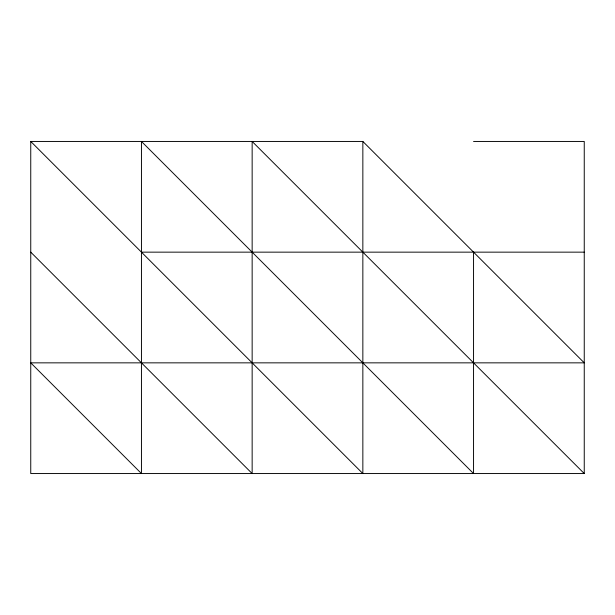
<?xml version="1.0" encoding="UTF-8"?>
<svg xmlns="http://www.w3.org/2000/svg" width="615" height="615" viewBox="0 0 615 615"><rect width="100%" height="100%" fill="white"/><g stroke="black" fill="none" stroke-linecap="round" stroke-linejoin="round"><path stroke-width="0.92" d="M473.55 141.45L584.25 141.45L584.25 473.55L30.75 473.55L30.75 141.45L362.85 141.45L584.25 362.85L30.75 362.85L141.45 473.55L141.45 141.45L473.55 473.55L473.55 252.15M141.45 252.15L584.25 252.15M584.25 473.55L252.15 141.45L252.15 473.55L30.75 252.15M30.75 141.45L362.85 473.55L362.85 141.45"/></g></svg>
